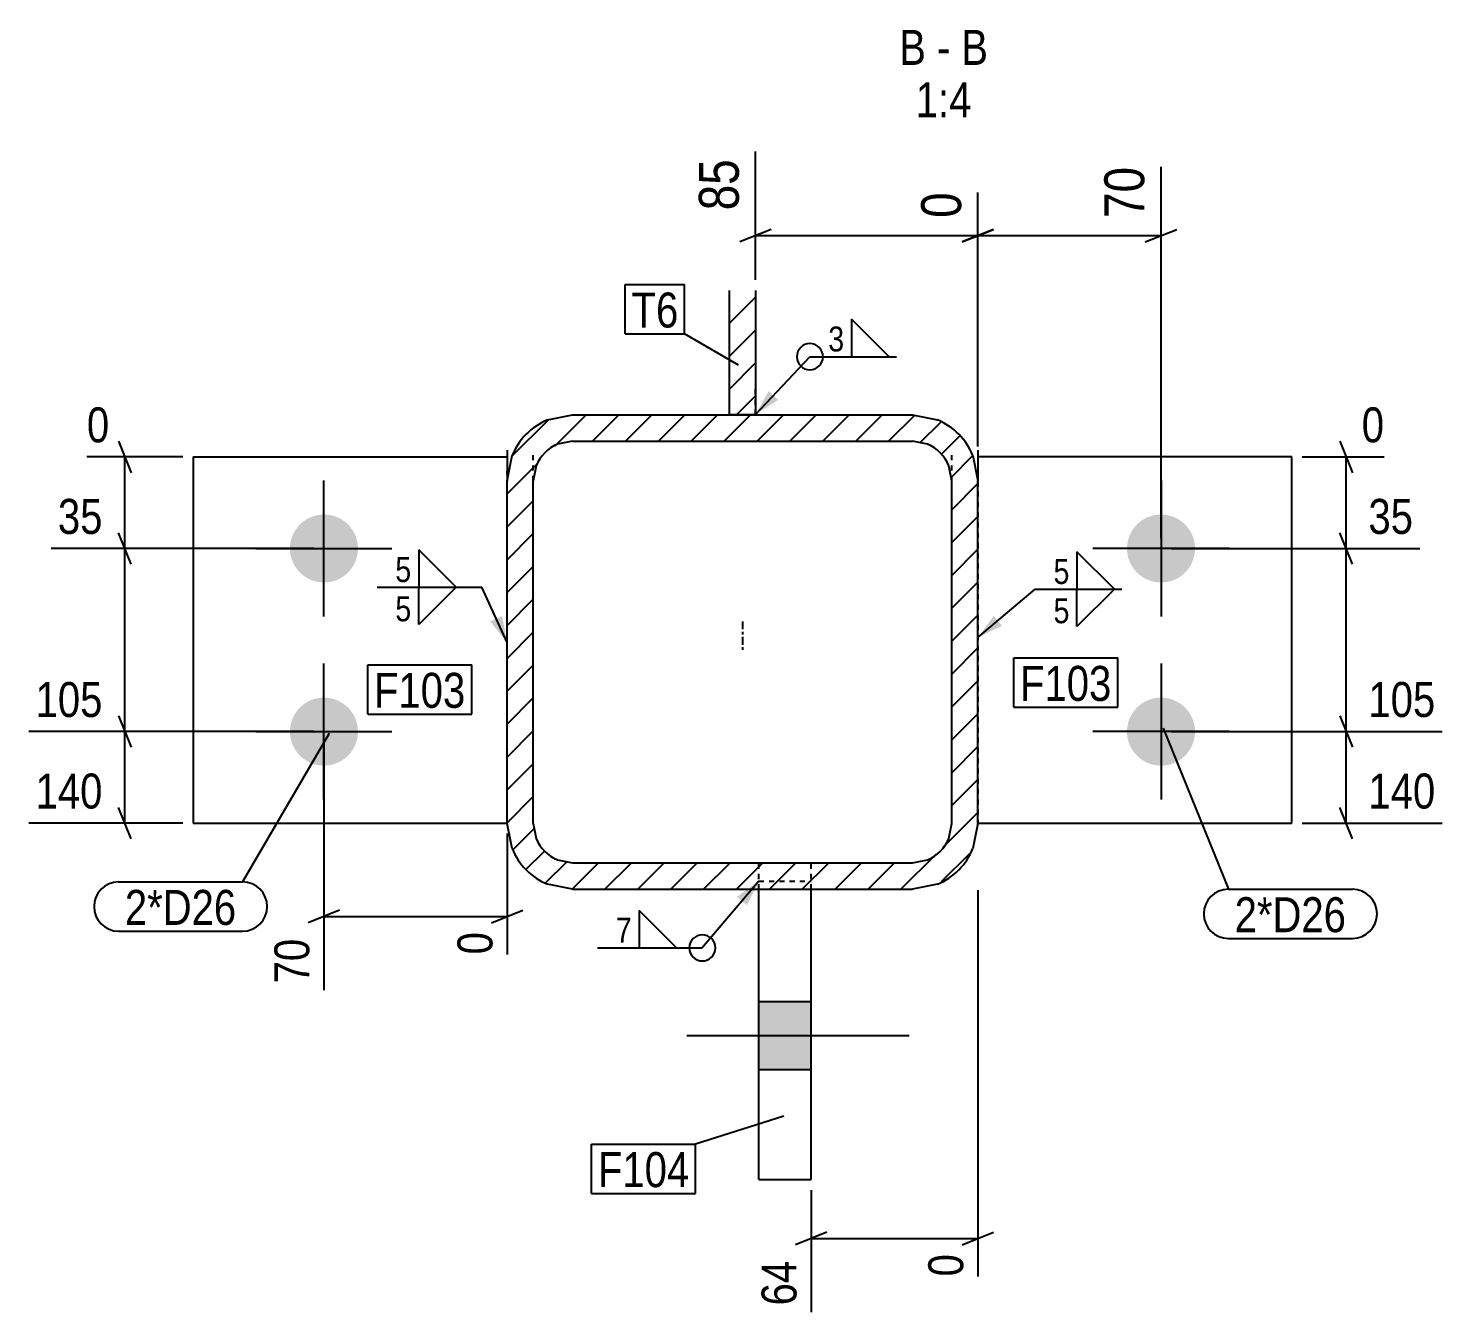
# Model space of a CAD drawing. Header units: millimetres. Extents: x 14 to 45764, y -118 to 1635.
# Drawn here: x 26908 to 27449, y 9 to 500 of the extents above; entities that cross this region are included whole.
import ezdxf

# ---------------------------------------------------------------- set-up
doc = ezdxf.new("R2010")
doc.units = ezdxf.units.MM
doc.linetypes.add('DXK_LINE_DOT2', pattern=[3.9198, 1.9599, -1.9599])
doc.linetypes.add('DXK_LINE_DOT3', pattern=[5.9187, 2.979, -0.9799, 0.9799, -0.9799])
for name, color, linetype in [('MÅLSÆTNING', 7, 'Continuous'), ('STÅL', 7, 'Continuous'), ('TEKST', 7, 'Continuous')]:
    doc.layers.add(name, color=color, linetype=linetype)
doc.styles.add('Arial Narrow', font='ARIALN.TTF', dxfattribs={"height": 0.2})

msp = doc.modelspace()

# ---------------------------------------------------------------- hatches: boundary and pattern name
at = {"layer": 'STÅL', "linetype": 'Continuous'}
h = msp.add_hatch(dxfattribs=at)
h.set_pattern_fill('', scale=2.8, style=0, pattern_type=0)
h.set_pattern_definition([(45, (27176.192, 400.1865), (-6.2862, 6.2862), [])])
h.paths.add_polyline_path([(27186.19, 400.19), (27176.19, 400.19), (27176.19, 352.58), (27186.19, 352.58)])
h = msp.add_hatch(dxfattribs=at)
h.set_pattern_fill('', scale=2.8, style=0, pattern_type=0)
h.set_pattern_definition([(45, (27269.289, 337.036), (-6.28618, 6.28618), [])])
h.paths.add_polyline_path([(27271.19, 327.4), (27269.29, 337.04), (27263.87, 345.21), (27255.76, 350.67), (27246.19, 352.58), (27116.19, 352.58), (27106.62, 350.67), (27098.51, 345.21), (27093.09, 337.04), (27091.19, 327.4), (27091.19, 196.42), (27093.09, 186.78), (27098.51, 178.61), (27106.62, 173.15), (27116.19, 171.23), (27246.19, 171.23), (27255.76, 173.15), (27263.87, 178.61), (27269.29, 186.78), (27271.19, 196.42)])
h.paths.add_polyline_path([(27260.05, 190.64), (27256.8, 185.73), (27251.93, 182.46), (27246.19, 181.31), (27116.19, 181.31), (27110.45, 182.46), (27105.59, 185.73), (27102.33, 190.64), (27101.19, 196.42), (27101.19, 327.4), (27102.33, 333.18), (27105.59, 338.08), (27110.45, 341.36), (27116.19, 342.51), (27246.19, 342.51), (27251.93, 341.36), (27256.8, 338.08), (27260.05, 333.18), (27261.19, 327.4), (27261.19, 196.42)])
for points in [[(27021.19, 314.51, -1), (27021.19, 288.51, -1)], [(27341.19, 288.51, -1), (27341.19, 314.51, -1)], [(27021.19, 244.51, -1), (27021.19, 218.51, -1)], [(27341.19, 218.51, -1), (27341.19, 244.51, -1)], [(27207.44, 102.34), (27207.44, 128.34), (27187.44, 128.34), (27187.44, 102.34)]]:
    msp.add_hatch(color=96, dxfattribs=at).paths.add_polyline_path(points)
at = {"layer": 'TEKST', "linetype": 'Continuous'}
for points in [[(27194.86, 358.31), (27186.19, 352.73), (27191.22, 361.73)], [(27280.44, 271.98), (27271.19, 267.44), (27277.22, 275.8)], [(27089.31, 275.73), (27091.19, 265.6), (27084.77, 273.66)], [(27179.07, 168.35), (27187.44, 174.37), (27182.89, 165.12)]]:
    msp.add_hatch(color=3, dxfattribs=at).paths.add_polyline_path(points)

# ---------------------------------------------------------------- linework, layer by layer
at = {"layer": 'MÅLSÆTNING', "color": 7, "linetype": 'Continuous'}
for p, q in [((27186.19, 404.19), (27186.19, 453.25)), ((27341.19, 305.51), (27341.19, 447.43)), ((27271.19, 340.51), (27271.19, 437.68)), ((27271.19, 340.51), (27271.19, 437.68)), ((27192.19, 423.53), (27180.19, 418.73)), ((27277.19, 423.53), (27265.19, 418.73)), ((27265.19, 418.73), (27277.19, 423.53)), ((27335.19, 418.73), (27347.19, 423.53)), ((27186.19, 421.13), (27271.19, 421.13)), ((27271.19, 421.13), (27341.19, 421.13)), ((26942.7, 342.51), (26947.5, 330.51)), ((27409.54, 342.51), (27414.34, 330.51)), ((26967.19, 336.51), (26930.57, 336.51)), ((26945.1, 301.51), (26945.1, 336.51)), ((27395.19, 336.51), (27426.47, 336.51)), ((27411.94, 301.51), (27411.94, 336.51)), ((26947.5, 295.51), (26942.7, 307.51)), ((26947.5, 295.51), (26942.7, 307.51)), ((27414.34, 295.51), (27409.54, 307.51)), ((27414.34, 295.51), (27409.54, 307.51)), ((27017.19, 301.51), (26916.94, 301.51)), ((27017.19, 301.51), (26916.94, 301.51)), ((26945.1, 231.51), (26945.1, 301.51)), ((27345.19, 301.51), (27440.11, 301.51)), ((27345.19, 301.51), (27440.11, 301.51)), ((27411.94, 231.51), (27411.94, 301.51)), ((26942.7, 237.51), (26947.5, 225.51)), ((26942.7, 237.51), (26947.5, 225.51)), ((27409.54, 237.51), (27414.34, 225.51)), ((27409.54, 237.51), (27414.34, 225.51)), ((27017.19, 231.51), (26908.4, 231.51)), ((27017.19, 231.51), (26908.4, 231.51)), ((26945.1, 196.51), (26945.1, 231.51)), ((27021.19, 227.51), (27021.19, 132.71)), ((27345.19, 231.51), (27448.64, 231.51)), ((27345.19, 231.51), (27448.64, 231.51)), ((27411.94, 196.51), (27411.94, 231.51)), ((26947.5, 190.51), (26942.7, 202.51)), ((27414.34, 190.51), (27409.54, 202.51)), ((26967.19, 196.51), (26908.4, 196.51)), ((27395.19, 196.51), (27448.64, 196.51)), ((27091.19, 192.51), (27091.19, 146.34)), ((27271.19, 170.9), (27271.19, 23.23)), ((27027.19, 163.27), (27015.19, 158.47)), ((27085.19, 158.47), (27097.19, 163.27)), ((27021.19, 160.87), (27091.19, 160.87)), ((27207.44, 56.23), (27207.44, 9.6)), ((27213.44, 40.16), (27201.44, 35.36)), ((27265.19, 35.36), (27277.19, 40.16)), ((27207.44, 37.76), (27271.19, 37.76))]:
    msp.add_line(p, q, dxfattribs=at)
at = {"layer": 'STÅL', "color": 2, "linetype": 'Continuous'}
for p, q in [((27176.19, 352.58), (27176.19, 400.19)), ((27186.19, 400.19), (27186.19, 352.58)), ((27106.62, 350.67), (27116.19, 352.58)), ((27116.19, 352.58), (27246.19, 352.58)), ((27186.19, 352.58), (27176.19, 352.58)), ((27246.19, 352.58), (27255.76, 350.67)), ((27116.19, 342.51), (27110.45, 341.36)), ((27116.19, 342.51), (27246.19, 342.51)), ((27251.93, 341.36), (27246.19, 342.51)), ((26971.19, 336.51), (27091.19, 336.51)), ((26971.19, 336.51), (26971.19, 196.51)), ((27091.19, 339.12), (27091.19, 336.51)), ((27091.19, 327.4), (27093.09, 337.04)), ((27091.19, 336.51), (27091.19, 331.09)), ((27269.29, 337.04), (27271.19, 327.4)), ((27271.19, 339.12), (27271.19, 336.51)), ((27271.19, 336.51), (27271.19, 331.09)), ((27391.19, 336.51), (27271.19, 336.51)), ((27391.19, 196.51), (27391.19, 336.51)), ((27091.19, 331.09), (27091.19, 327.4)), ((27102.33, 333.18), (27101.19, 327.4)), ((27261.19, 327.4), (27260.05, 333.18)), ((27271.19, 331.09), (27271.19, 327.4)), ((27091.19, 196.42), (27091.19, 327.4)), ((27101.19, 196.42), (27101.19, 327.4)), ((27261.19, 196.42), (27261.19, 327.4)), ((27271.19, 196.42), (27271.19, 327.4)), ((26971.19, 196.51), (27091.17, 196.51)), ((27093.09, 186.78), (27091.19, 196.42)), ((27101.19, 196.42), (27102.33, 190.64)), ((27260.05, 190.64), (27261.19, 196.42)), ((27271.19, 196.42), (27269.29, 186.78)), ((27271.21, 196.51), (27391.19, 196.51)), ((27110.45, 182.46), (27116.19, 181.31)), ((27116.19, 181.31), (27246.19, 181.31)), ((27246.19, 181.31), (27251.93, 182.46)), ((27116.19, 171.23), (27106.62, 173.15)), ((27255.76, 173.15), (27246.19, 171.23)), ((27116.19, 171.23), (27246.19, 171.23)), ((27187.44, 60.23), (27187.44, 171.23)), ((27207.44, 60.23), (27207.44, 171.23)), ((27187.44, 60.23), (27207.44, 60.23))]:
    msp.add_line(p, q, dxfattribs=at)
at = {"layer": 'STÅL', "color": 7, "linetype": 'DXK_LINE_DOT2'}
for p, q in [((27176.19, 352.58), (27176.19, 364.31)), ((27186.19, 352.58), (27186.19, 364.31)), ((27091.19, 336.51), (27091.19, 331.09)), ((27101.19, 327.4), (27101.19, 339.12)), ((27261.19, 327.4), (27261.19, 339.12)), ((27271.19, 336.51), (27271.19, 331.09)), ((27091.19, 196.51), (27091.19, 331.09)), ((27271.19, 331.09), (27271.19, 196.51)), ((27101.19, 196.42), (27101.19, 208.15)), ((27261.19, 196.42), (27261.19, 208.15)), ((27091.17, 196.51), (27091.19, 196.51)), ((27091.19, 196.42), (27091.19, 196.51)), ((27271.19, 196.51), (27271.21, 196.51)), ((27271.19, 196.42), (27271.19, 196.51)), ((27187.44, 171.23), (27187.44, 182.96)), ((27207.44, 171.23), (27207.44, 182.96)), ((27187.44, 174.37), (27207.44, 174.37))]:
    msp.add_line(p, q, dxfattribs=at)
at = {"layer": 'STÅL', "color": 96, "linetype": 'Continuous'}
for p, q in [((27021.19, 275.51), (27021.19, 327.51)), ((27341.19, 327.51), (27341.19, 275.51)), ((26995.19, 301.51), (27047.19, 301.51)), ((27367.19, 301.51), (27315.19, 301.51)), ((27021.19, 205.51), (27021.19, 257.51)), ((27341.19, 257.51), (27341.19, 205.51)), ((26995.19, 231.51), (27047.19, 231.51)), ((27367.19, 231.51), (27315.19, 231.51)), ((27187.44, 128.34), (27207.44, 128.34)), ((27159.94, 115.34), (27244.94, 115.34)), ((27187.44, 102.34), (27207.44, 102.34))]:
    msp.add_line(p, q, dxfattribs=at)
at = {"layer": 'STÅL', "color": 7, "linetype": 'DXK_LINE_DOT3'}
msp.add_line((27181.19, 273.63), (27181.19, 261.91), dxfattribs=at)
at = {"layer": 'STÅL', "color": 2, "linetype": 'Continuous'}
for centre, radius, start, end in [((27116.31, 327.52), 25.09, 112.7149, 157.7138), ((27246.07, 327.52), 25.09, 22.2862, 67.2851), ((27116.27, 327.47), 15.06, 112.7149, 157.7138), ((27246.12, 327.47), 15.06, 22.2862, 67.2851), ((27116.27, 196.35), 15.06, 202.2862, 247.2851), ((27246.12, 196.35), 15.06, 292.7149, 337.7138), ((27116.31, 196.3), 25.09, 202.2862, 247.2851), ((27246.07, 196.3), 25.09, 292.7149, 337.7138)]:
    msp.add_arc(centre, radius, start, end, dxfattribs=at)
at = {"layer": 'TEKST', "color": 3, "linetype": 'Continuous'}
for p, q in [((27186.19, 352.73), (27206.98, 374.85)), ((27091.19, 265.6), (27081.56, 286.7)), ((27271.19, 267.44), (27293.11, 285.96)), ((27187.44, 174.37), (27165.84, 148.84))]:
    msp.add_line(p, q, dxfattribs=at)
for centre, start, end in [((27206.98, 374.85), 90, 270), ((27165.84, 148.84), 90, 270), ((27165.84, 148.84), 270, 90)]:
    msp.add_arc(centre, 5, start, end, dxfattribs=at)

# ---------------------------------------------------------------- wipeouts: each hides what was drawn before it
at = {"color": 0, "linetype": 'Continuous'}
for points, layer in [([(27182.99, 453.54), (27160.59, 453.54), (27160.59, 427.64), (27182.99, 427.64)], 'MÅLSÆTNING'), ([(26939.35, 304.31), (26939.35, 323.91), (26916.68, 323.91), (26916.68, 304.31)], 'MÅLSÆTNING'), ([(27440.36, 304.31), (27440.36, 323.91), (27417.69, 323.91), (27417.69, 304.31)], 'MÅLSÆTNING'), ([(26939.35, 234.31), (26939.35, 253.91), (26908.15, 253.91), (26908.15, 234.31)], 'MÅLSÆTNING'), ([(27448.89, 234.31), (27448.89, 253.91), (27417.69, 253.91), (27417.69, 234.31)], 'MÅLSÆTNING'), ([(26939.35, 199.31), (26939.35, 218.91), (26908.15, 218.91), (26908.15, 199.31)], 'MÅLSÆTNING'), ([(27448.89, 199.31), (27448.89, 218.91), (27417.69, 218.91), (27417.69, 199.31)], 'MÅLSÆTNING'), ([(27018.39, 155.12), (26998.79, 155.12), (26998.79, 132.46), (27018.39, 132.46)], 'MÅLSÆTNING'), ([(27204.64, 32.01), (27185.04, 32.01), (27185.04, 9.35), (27204.64, 9.35)], 'MÅLSÆTNING'), ([(27251.34, 486.41), (27251.34, 500.41), (27241.11, 500.41), (27241.11, 486.41)], 'TEKST'), ([(27260.64, 486.41), (27260.64, 500.41), (27255.54, 500.41), (27255.54, 486.41)], 'TEKST'), ([(27275.06, 486.41), (27275.06, 500.41), (27264.84, 500.41), (27264.84, 486.41)], 'TEKST'), ([(27268.75, 466.41), (27268.75, 480.41), (27247.42, 480.41), (27247.42, 466.41)], 'TEKST')]:
    msp.add_wipeout(points, dxfattribs=at).dxf.layer = layer
at = {"color": 0}
for points in [[(27156.67, 386.01), (27156.67, 400.01), (27138.78, 400.01), (27138.78, 386.01)], [(27220.87, 376.05), (27220.87, 387.65), (27213.18, 387.65), (27213.18, 376.05)], [(27307, 287.16), (27307, 298.76), (27299.31, 298.76), (27299.31, 287.16)], [(27075.27, 240.62), (27075.27, 254.62), (27040.31, 254.62), (27040.31, 240.62)], [(27322.26, 243.26), (27322.26, 257.26), (27287.3, 257.26), (27287.3, 243.26)], [(26987.71, 157.62), (26987.71, 171.62), (26945.08, 171.62), (26945.08, 157.62)], [(27411.98, 154.83), (27411.98, 168.83), (27369.35, 168.83), (27369.35, 154.83)], [(27139.64, 150.04), (27139.64, 161.64), (27131.95, 161.64), (27131.95, 150.04)], [(27160.89, 57.37), (27160.89, 71.37), (27125.93, 71.37), (27125.93, 57.37)]]:
    msp.add_wipeout(points, dxfattribs=at).dxf.layer = 'TEKST'

# ---------------------------------------------------------------- next in the draw order: linework, layer by layer
at = {"layer": 'TEKST', "color": 3, "linetype": 'Continuous'}
for p, q in [((27237.21, 374.85), (27222.93, 389.14)), ((27222.93, 389.14), (27222.93, 374.85)), ((27206.98, 374.85), (27240.07, 374.85)), ((27222.93, 374.85), (27237.21, 374.85)), ((27323.35, 285.96), (27309.06, 300.24)), ((27309.06, 300.24), (27309.06, 285.96)), ((27309.06, 285.96), (27323.35, 285.96)), ((27155.98, 148.84), (27141.7, 163.12)), ((27141.7, 163.12), (27141.7, 148.84)), ((27125.75, 148.84), (27165.84, 148.84)), ((27141.7, 148.84), (27155.98, 148.84))]:
    msp.add_line(p, q, dxfattribs=at)
msp.add_arc((27206.98, 374.85), 5, 270, 90, dxfattribs=at)

# ---------------------------------------------------------------- next in the draw order: texts
at = {"layer": 'MÅLSÆTNING', "color": 3, "linetype": 'Continuous', "style": 'Arial Narrow'}
for s, height, p in [('85', 15.271, (27179.79, 430.84)), ('70', 13.362, (27015.59, 135.26)), ('64', 13.362, (27201.84, 12.15))]:
    msp.add_text(s, height=height, rotation=90.0002, dxfattribs=at).set_placement(p)
for s, p in [('35', (26919.48, 307.11)), ('35', (27420.49, 307.11)), ('105', (26910.95, 237.11)), ('105', (27420.49, 237.11)), ('140', (26910.95, 202.11)), ('140', (27420.49, 202.11))]:
    msp.add_text(s, height=13.362, dxfattribs=at).set_placement(p)
at = {"layer": 'TEKST', "color": 3, "linetype": 'Continuous', "style": 'Arial Narrow'}
for s, height, p in [('B', 13.36, (27241.11, 486.41)), ('B', 13.36, (27264.84, 486.41)), ('-', 13.36, (27255.54, 486.41)), ('1:4', 13.362, (27247.42, 466.41))]:
    msp.add_text(s, height=height, dxfattribs=at).set_placement(p)
at = {"layer": 'TEKST', "color": 3, "style": 'Arial Narrow'}
for s, p in [('3', (27213.98, 376.85)), ('5', (27300.11, 287.96)), ('7', (27132.75, 150.84))]:
    msp.add_text(s, height=9.54, dxfattribs=at).set_placement(p)

# ---------------------------------------------------------------- next in the draw order: wipeouts: each hides what was drawn before it
at = {"color": 0, "linetype": 'Continuous'}
for points in [[(27337.99, 450.63), (27315.59, 450.63), (27315.59, 424.73), (27337.99, 424.73)], [(27267.99, 440.88), (27245.59, 440.88), (27245.59, 424.73), (27267.99, 424.73)], [(26941.9, 339.31), (26941.9, 358.91), (26927.77, 358.91), (26927.77, 339.31)], [(27429.27, 339.31), (27429.27, 358.91), (27415.14, 358.91), (27415.14, 339.31)], [(27088.39, 157.67), (27068.79, 157.67), (27068.79, 143.54), (27088.39, 143.54)], [(27268.39, 34.56), (27248.79, 34.56), (27248.79, 20.43), (27268.39, 20.43)]]:
    msp.add_wipeout(points, dxfattribs=at).dxf.layer = 'MÅLSÆTNING'
at = {"color": 0}
for points in [[(27156.67, 386.01), (27156.67, 400.01), (27138.78, 400.01), (27138.78, 386.01)], [(27055.36, 287.9), (27055.36, 299.5), (27047.67, 299.5), (27047.67, 287.9)], [(27075.27, 240.62), (27075.27, 254.62), (27040.31, 254.62), (27040.31, 240.62)], [(27322.26, 243.26), (27322.26, 257.26), (27287.3, 257.26), (27287.3, 243.26)], [(26987.71, 157.62), (26987.71, 171.62), (26945.08, 171.62), (26945.08, 157.62)], [(27411.98, 154.83), (27411.98, 168.83), (27369.35, 168.83), (27369.35, 154.83)], [(27160.89, 57.37), (27160.89, 71.37), (27125.93, 71.37), (27125.93, 57.37)]]:
    msp.add_wipeout(points, dxfattribs=at).dxf.layer = 'TEKST'

# ---------------------------------------------------------------- next in the draw order: linework, layer by layer
at = {"layer": 'TEKST', "color": 7, "linetype": 'Continuous'}
for p, q in [((27136.38, 402.41), (27159.07, 402.41)), ((27136.38, 383.61), (27136.38, 402.41)), ((27159.07, 383.61), (27159.07, 402.41)), ((27136.38, 383.61), (27159.07, 383.61)), ((27179.66, 371.61), (27159.07, 383.61)), ((27284.9, 259.66), (27324.66, 259.66)), ((27284.9, 240.86), (27284.9, 259.66)), ((27324.66, 240.86), (27324.66, 259.66)), ((27037.91, 257.02), (27077.67, 257.02)), ((27037.91, 238.22), (27037.91, 257.02)), ((27077.67, 238.22), (27077.67, 257.02)), ((27037.91, 238.22), (27077.67, 238.22)), ((27284.9, 240.86), (27324.66, 240.86)), ((27342, 232.8), (27366.95, 171.23)), ((27023.2, 230.77), (26990.11, 174.02)), ((26942.68, 174.02), (26990.11, 174.02)), ((27366.95, 171.23), (27414.38, 171.23)), ((26942.68, 155.22), (26990.11, 155.22)), ((27366.95, 152.43), (27414.38, 152.43)), ((27197.04, 84.53), (27163.29, 73.77)), ((27123.53, 73.77), (27163.29, 73.77)), ((27123.53, 54.97), (27123.53, 73.77)), ((27163.29, 54.97), (27163.29, 73.77)), ((27123.53, 54.97), (27163.29, 54.97))]:
    msp.add_line(p, q, dxfattribs=at)
at = {"layer": 'TEKST', "color": 3, "linetype": 'Continuous'}
for p, q in [((27071.71, 286.7), (27057.42, 300.99)), ((27057.42, 300.99), (27057.42, 286.7)), ((27057.42, 286.7), (27071.71, 286.7))]:
    msp.add_line(p, q, dxfattribs=at)
at = {"layer": 'TEKST', "color": 7, "linetype": 'Continuous'}
for centre, start, end in [((26942.68, 164.62), 90, 270), ((26990.11, 164.62), 270, 90), ((27366.95, 161.83), 90, 270), ((27414.38, 161.83), 270, 90)]:
    msp.add_arc(centre, 9.4, start, end, dxfattribs=at)

# ---------------------------------------------------------------- next in the draw order: texts
at = {"layer": 'MÅLSÆTNING', "color": 3, "linetype": 'Continuous', "style": 'Arial Narrow'}
for s, height, p in [('70', 15.271, (27334.79, 427.93)), ('0', 15.27, (27264.79, 427.93)), ('0', 13.36, (27085.59, 146.34)), ('0', 13.36, (27265.59, 23.23))]:
    msp.add_text(s, height=height, rotation=90.0002, dxfattribs=at).set_placement(p)
for p in [(26930.57, 342.11), (27417.94, 342.11)]:
    msp.add_text('0', height=13.36, dxfattribs=at).set_placement(p)
at = {"layer": 'TEKST', "color": 3, "style": 'Arial Narrow'}
for s, height, p in [('T6', 13.362, (27138.78, 386.01)), ('5', 9.54, (27048.47, 288.7)), ('F103', 13.362, (27040.31, 240.62)), ('F103', 13.362, (27287.3, 243.26)), ('2*D26', 13.362, (26945.08, 157.62)), ('2*D26', 13.362, (27369.35, 154.83)), ('F104', 13.362, (27125.93, 57.37))]:
    msp.add_text(s, height=height, dxfattribs=at).set_placement(p)

# ---------------------------------------------------------------- next in the draw order: wipeouts: each hides what was drawn before it
at = {"color": 0, "linetype": 'Continuous'}
msp.add_wipeout([(27307, 272.16), (27307, 283.76), (27299.31, 283.76), (27299.31, 272.16)], dxfattribs=at).dxf.layer = 'TEKST'

# ---------------------------------------------------------------- next in the draw order: linework, layer by layer
at = {"layer": 'TEKST', "color": 3, "linetype": 'Continuous'}
for p, q in [((27293.11, 285.96), (27326.2, 285.96)), ((27309.06, 285.96), (27323.35, 285.96)), ((27323.35, 285.96), (27309.06, 271.67)), ((27309.06, 271.67), (27309.06, 285.96))]:
    msp.add_line(p, q, dxfattribs=at)

# ---------------------------------------------------------------- next in the draw order: texts
at = {"layer": 'TEKST', "color": 3, "linetype": 'Continuous', "style": 'Arial Narrow'}
msp.add_text('5', height=9.54, dxfattribs=at).set_placement((27300.11, 272.96))

# ---------------------------------------------------------------- next in the draw order: wipeouts: each hides what was drawn before it
at = {"color": 0, "linetype": 'Continuous'}
msp.add_wipeout([(27055.36, 272.9), (27055.36, 284.5), (27047.67, 284.5), (27047.67, 272.9)], dxfattribs=at).dxf.layer = 'TEKST'

# ---------------------------------------------------------------- next in the draw order: linework, layer by layer
at = {"layer": 'TEKST', "color": 3, "linetype": 'Continuous'}
for p, q in [((27041.47, 286.7), (27081.56, 286.7)), ((27057.42, 286.7), (27071.71, 286.7)), ((27071.71, 286.7), (27057.42, 272.41)), ((27057.42, 272.41), (27057.42, 286.7))]:
    msp.add_line(p, q, dxfattribs=at)

# ---------------------------------------------------------------- next in the draw order: texts
at = {"layer": 'TEKST', "color": 3, "linetype": 'Continuous', "style": 'Arial Narrow'}
msp.add_text('5', height=9.54, dxfattribs=at).set_placement((27048.47, 273.7))

doc.saveas('drawing.dxf')
